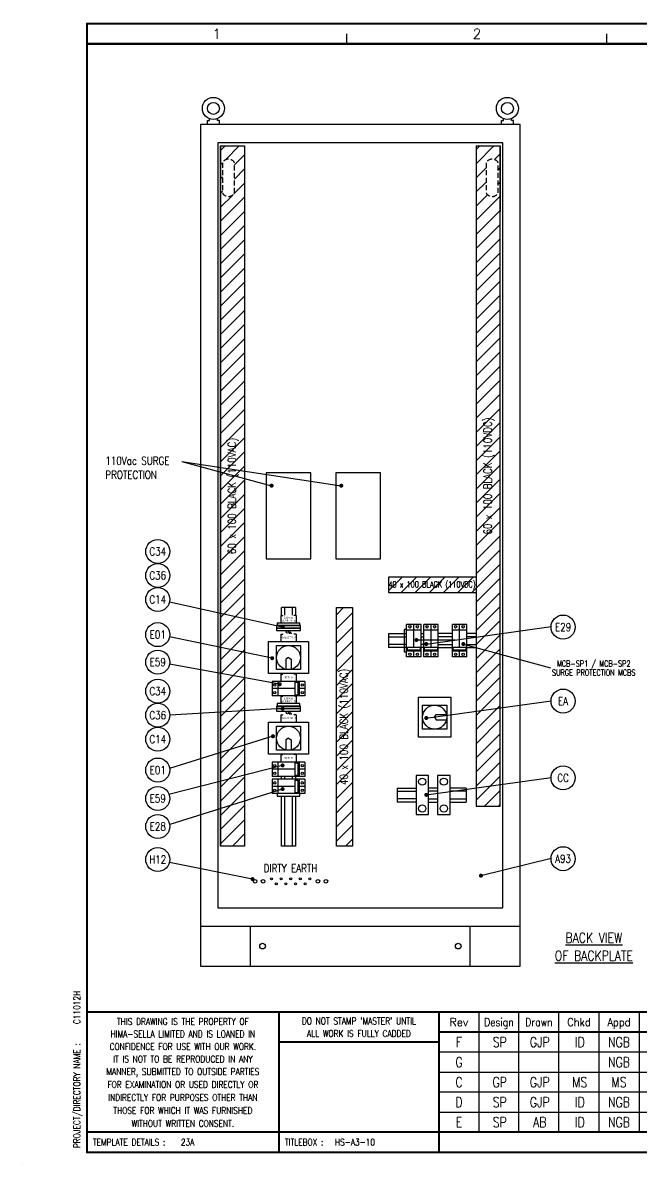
# Model space of a CAD drawing. Extents: x 0 to 4139, y 0 to 2852.
# Drawn here: x 0 to 1545, y 0 to 2852 of the extents above; entities that cross this region are included whole.
import ezdxf
from ezdxf.enums import TextEntityAlignment as Align

# ---------------------------------------------------------------- set-up
doc = ezdxf.new("R2010")
doc.units = 0
doc.header["$LTSCALE"] = 10
doc.header["$MEASUREMENT"] = 0
doc.linetypes.add('CONTINU', pattern=[0])
doc.linetypes.add('HIDDEN2', pattern=[0.1875, 0.125, -0.0625])
doc.layers.get('0').update_dxf_attribs({"linetype": 'CONTINUOUS'})
for name, color, linetype in [('01-DRAW', 7, 'CONTINUOUS'), ('03-DIM', 3, 'CONTINUOUS'), ('COL', 2, 'CONTINU'), ('OUTLINE', 7, 'CONTINUOUS'), ('ROW', 2, 'CONTINU'), ('SNA', 2, 'CONTINUOUS'), ('SNA2', 2, 'CONTINUOUS'), ('TEXT', 2, 'CONTINUOUS'), ('UPS', 2, 'CONTINUOUS')]:
    doc.layers.add(name, color=color, linetype=linetype)
doc.styles.add('ISO', font='ISO', dxfattribs={"height": 25})
doc.styles.add('ROMAND', font='ROMAND')
doc.styles.add('ROMANS', font='romans.shx', dxfattribs={"width": 0.8})
doc.styles.add('SYMBOL', font='romans.shx', dxfattribs={"width": 0.8})
pattern_1 = [(45, (-165.217, 0), (-17.67767, 17.67767), [])]

# ---------------------------------------------------------------- blocks, each defined once
blk = doc.blocks.new('EDREV')
at = {"color": 2, "style": 'ROMANS', "width": 0.8}
for tag, p in [('DES', (129.2, 29.25)), ('DRN', (139.2, 29.25)), ('CHKD', (149.2, 29.25)), ('DES', (129.2, 24.25)), ('DRN', (139.2, 24.25)), ('CHKD', (149.2, 24.25)), ('DES', (129.2, 19.25)), ('DRN', (139.2, 19.25)), ('CHKD', (149.2, 19.25)), ('DES', (129.2, 14.25)), ('DRN', (139.2, 14.25)), ('CHKD', (149.2, 14.25)), ('DES', (129.2, 9.25)), ('DRN', (139.2, 9.25)), ('CHKD', (149.2, 9.25))]:
    blk.add_attdef(tag, text='', height=2.5, dxfattribs=at).set_placement(p, align=Align.CENTER)
blk = doc.blocks.new('MCB-2P')
for p, q in [((40.5, 0), (-40.5, 0)), ((-40.5, 0), (-40.5, -36)), ((-26.5, 0), (-26.5, -36)), ((26.5, 0), (26.5, -36)), ((40.5, 0), (40.5, -36)), ((16.5, -18), (-40.5, -18)), ((16.5, -34), (16.5, -2)), ((16.5, -2), (23.5, -2)), ((23.5, -2), (23.5, -34)), ((40.5, -18), (23.5, -18)), ((40.5, -36), (-40.5, -36)), ((23.5, -34), (16.5, -34))]:
    blk.add_line(p, q)
for centre in [(-34.5, -9), (-34.5, -28), (34.5, -9), (34.5, -28)]:
    blk.add_circle(centre, 3)
blk = doc.blocks.new('EK4')
blk.add_lwpolyline([(28, -6.5), (28, 0), (-28, 0), (-28, -6.5)], close=True)
blk = doc.blocks.new('ISOL-20A')
for p, q in [((0, -50), (4.0272, -43.5321)), ((0, -50), (4.0272, -56.4679)), ((4.0272, -43.5321), (28.9225, -43.5321)), ((4.0272, -56.4679), (28.9225, -56.4679))]:
    blk.add_line(p, q)
for points in [[(-40, -100), (-40, 0), (40, 0), (40, -100)], [(30, -80), (-30, -80), (-30, -20), (30, -20)]]:
    blk.add_lwpolyline(points, close=True)
blk.add_circle((0, -50), 30)
blk = doc.blocks.new('SCHT5')
for p, q in [((1, 14.25, 46), (0, 14.25, 46)), ((1, 19.25, 46), (19.5, 19.25, 46)), ((1, 19.25, 46), (1, 14.25, 46)), ((1, -14.25, 46), (0, -14.25, 46)), ((1, -19.25, 46), (1, -14.25, 46)), ((1, -19.25, 46), (19.5, -19.25, 46))]:
    blk.add_line(p, q)
at = {"layer": 'SNA', "style": 'SYMBOL', "width": 0.8}
blk.add_attdef('SNA', text='', height=5, rotation=90, dxfattribs=at).set_placement((5.5, -0.25, 46), align=Align.MIDDLE)
at = {"layer": 'SNA2', "style": 'SYMBOL', "width": 0.8}
blk.add_attdef('SNA2', text='', height=5, rotation=90, dxfattribs=at).set_placement((13.5, -0.25, 46), align=Align.MIDDLE)
blk = doc.blocks.new('EW35')
for p, q in [((6.5, 6.5, 38), (8.5, 6.5, 38)), ((6.5, 2.5, 38), (8.5, 2.5, 38))]:
    blk.add_line(p, q)
blk.add_arc((6.5, 4.5, 38), 2, 90, 270)
blk.add_ellipse((4.25, -2.5, 38), major_axis=(0, -3.5), ratio=0.8571)
at = {"layer": 'SNA', "style": 'SYMBOL', "width": 0.8}
blk.add_attdef('SNA', text='', height=5, rotation=90, dxfattribs=at).set_placement((4.5, 33.5, 38), align=Align.MIDDLE)
at = {"layer": 'SNA2', "style": 'SYMBOL', "width": 0.8}
blk.add_attdef('SNA2', text='', height=5, rotation=90, dxfattribs=at).set_placement((4.5, 56.5, 38), align=Align.MIDDLE)
blk = doc.blocks.new('WDU4')
blk.add_lwpolyline([(30, -6), (30, 0), (-30, 0), (-30, -6)], close=True)
blk = doc.blocks.new('EARTHBAR')
for centre, radius in [((-88.5, -12.5, 6), 4.5), ((-68.5, -12.5, 6), 4.5), ((-47.5, -6, 6), 2.5), ((-35.5, -19, 6), 2.5), ((-23.5, -6, 6), 2.5), ((-11.5, -19, 6), 2.5), ((0.5, -6, 6), 2.5), ((12.5, -19, 6), 2.5), ((24.5, -6, 6), 2.5), ((36.5, -19, 6), 2.5), ((48.5, -6, 6), 2.5), ((68.5, -12.5, 6), 4.5), ((88.5, -12.5, 6), 4.5)]:
    blk.add_circle(centre, radius)
at = {"layer": 'SNA', "style": 'SYMBOL', "width": 0.8}
blk.add_attdef('SNA', text='', height=20, dxfattribs=at).set_placement((133, -12, 6), align=Align.MIDDLE)
at = {"layer": 'SNA2', "style": 'SYMBOL', "width": 0.8}
blk.add_attdef('SNA2', text='', height=20, dxfattribs=at).set_placement((0, 20, 6), align=Align.MIDDLE)
blk = doc.blocks.new('HS-A3-10')
at = {"color": 1}
for p, q in [((810, 2800), (810, 2825)), ((1460, 2800), (1460, 2825)), ((1140, 380), (1140, 80)), ((1240, 80), (1240, 380)), ((1340, 80), (1340, 380)), ((1440, 380), (1440, 80)), ((1540, 380), (1540, 80)), ((3015, 280), (1040, 280)), ((1040, 230), (3015, 230)), ((3015, 180), (1040, 180)), ((1040, 130), (2705, 130)), ((0, 0), (0, 0.25))]:
    blk.add_line(p, q, dxfattribs=at)
at = {"color": 1, "const_width": 5}
blk.add_lwpolyline([(160, 30), (4090, 30), (4090, 2850), (160, 2850)], close=True, dxfattribs=at)
for points in [[(160, 2800), (4040, 2800)], [(4090, 380), (160, 380)], [(640, 30), (640, 380)], [(1040, 30), (1040, 380)], [(2705, 330), (1040, 330)], [(1040, 305), (640, 305)], [(2705, 80), (160, 80)]]:
    blk.add_lwpolyline(points, dxfattribs=at)
at = {"color": 2, "style": 'ROMAND'}
for s, p in [('1', (485, 2825)), ('2', (1135, 2825))]:
    blk.add_text(s, height=25, dxfattribs=at).set_placement(p, align=Align.MIDDLE)
at = {"color": 3, "lineweight": 13, "style": 'ROMANS', "width": 0.8}
for s, p in [('THIS DRAWING IS THE PROPERTY OF', (400, 356.443)), ("DO NOT STAMP 'MASTER' UNTIL", (840, 357.693)), ('HIMA-SELLA LIMITED AND IS LOANED IN', (400, 325.193)), ('ALL WORK IS FULLY CADDED', (840, 326.443)), ('CONFIDENCE FOR USE WITH OUR WORK.', (400, 293.879)), ('IT IS NOT TO BE REPRODUCED IN ANY', (400, 262.629)), ('MANNER, SUBMITTED TO OUTSIDE PARTIES', (400, 231.379)), ('FOR EXAMINATION OR USED DIRECTLY OR', (400, 199.054)), ('INDIRECTLY FOR PURPOSES OTHER THAN', (400, 166.554)), ('THOSE FOR WHICH IT WAS FURNISHED', (400, 134.054)), ('WITHOUT WRITTEN CONSENT.', (400, 101.554))]:
    blk.add_text(s, height=17, dxfattribs=at).set_placement(p, align=Align.MIDDLE_CENTER)
at = {"color": 4, "style": 'ROMAND'}
blk.add_text('Rev', height=20, dxfattribs=at).set_placement((1090, 345), align=Align.CENTER)
for s, width, p in [('Design', 0.85, (1190, 345)), ('Drawn', 0.85, (1290, 345)), ('Chkd', 0.9, (1390, 345)), ('Appd', 0.9, (1490, 345))]:
    blk.add_text(s, height=20, dxfattribs=dict(at, width=width)).set_placement(p, align=Align.CENTER)
at = {"color": 3, "style": 'ROMANS', "width": 0.8}
blk.add_text('PROJECT/DIRECTORY NAME :', height=17, rotation=90, dxfattribs=at).set_placement((135, 40), align=Align.MIDDLE_LEFT)
for s, p in [('TEMPLATE DETAILS :', (175, 55)), ('TITLEBOX :', (655, 55)), ('HS-A3-10', (780, 55))]:
    blk.add_text(s, height=17, dxfattribs=at).set_placement(p, align=Align.MIDDLE_LEFT)
at = {"layer": 'COL', "style": 'ROMAND', "flags": 9}
for tag, p in [('COL1', (485, 2825)), ('COL2', (1135, 2825)), ('COL3', (1785, 2825)), ('COL4', (2435, 2825)), ('COL5', (3085, 2825)), ('COL6', (3735, 2825))]:
    blk.add_attdef(tag, p, '', height=25, dxfattribs=at)
at = {"layer": 'ROW', "style": 'ROMAND', "flags": 9}
for tag, p in [('ROW1', (4065, 2495)), ('ROW2', (4065, 1885)), ('ROW3', (4065, 1275)), ('ROW4', (4065, 665))]:
    blk.add_attdef(tag, p, '', height=25, dxfattribs=at)
at = {"layer": 'UPS', "color": 3, "style": 'ROMANS', "width": 0.8, "flags": 8}
blk.add_attdef('PROJS->NOMPRO', text='', height=17, rotation=90, dxfattribs=at).set_placement((135, 350), align=Align.MIDDLE_LEFT)
at = {"layer": 'UPS', "style": 'ROMANS', "width": 3.1263, "flags": 8}
blk.add_attdef('PLANOS->MCAN1', text='', height=25, rotation=0.061173, dxfattribs=at).set_placement((1550, 316.443), (2540, 317.5), align=Align.FIT)
at = {"layer": 'UPS', "style": 'ROMANS', "width": 0.8, "flags": 8}
for tag, height, p in [('PLANOS->VERIF', 25, (2935, 342.5)), ('PLANOS->CANVI1', 25, (1090, 292.5)), ('PLANOS->NCAN1', 25, (1490, 292.5)), ('PLANOS->DCAN1', 25, (2625, 292.5)), ('PLANOS->ORIG', 25, (2935, 292.5)), ('PLANOS->CANVI2', 25, (1090, 242.5)), ('PLANOS->NCAN2', 25, (1490, 242.5)), ('PLANOS->DCAN2', 25, (2625, 242.5)), ('PLANOS->HECHF', 25, (2935, 242.5)), ('PLANOS->CANVI3', 25, (1090, 192.5)), ('PLANOS->NCAN3', 25, (1490, 192.5)), ('PLANOS->DCAN3', 25, (2625, 192.5)), ('PLANOS->HECHD', 25, (2935, 192.5)), ('PLANOS->CANVI4', 25, (1090, 142.5)), ('PLANOS->NCAN4', 25, (1490, 142.5)), ('PLANOS->DCAN4', 25, (2625, 142.5)), ('PLANOS->DATACREA', 25, (2935, 142.5)), ('PLANOS->CANVI5', 25, (1090, 92.5)), ('PLANOS->NCAN5', 25, (1490, 92.5)), ('PLANOS->DCAN5', 25, (2625, 92.5)), ('PLANOS->NR1', 25, (2935, 92.5)), ('PROJS->DESCPRO3', 50, (3455, 55)), ('PLANOS->PLANO', 50, (3785, 55)), ('PLANOS->USER', 50, (4027.5, 55)), ('PLANOS->NR2', 25, (2935, 42.5))]:
    blk.add_attdef(tag, text='', height=height, dxfattribs=at).set_placement(p, align=Align.CENTER)
at = {"layer": 'UPS', "style": 'ROMANS', "flags": 8}
for tag, width, p, p2 in [('PLANOS->MCAN2', 3.0574, (1550, 267.5), (2540, 267.5)), ('PLANOS->MCAN3', 3.0574, (1550, 217.5), (2540, 217.5)), ('PLANOS->MCAN4', 3.0462, (1550, 167.5), (2540, 167.5)), ('PLANOS->MCAN5', 3.0574, (1550, 117.5), (2540, 117.5))]:
    blk.add_attdef(tag, text='', height=25, dxfattribs=dict(at, width=width)).set_placement(p, p2, align=Align.FIT)
at = {"layer": 'UPS', "style": 'ROMANS', "width": 0.8, "flags": 8}
blk.add_attdef('PLANOS->DENOM', (3135, 242.5), '', height=25, dxfattribs=at)
at = {"layer": 'UPS', "color": 4, "style": 'ROMANS', "width": 0.8, "flags": 8}
for tag, p in [('PROJS->DESCPRO1', (3030, 192.5)), ('PROJS->DESCPRO2', (3030, 142.5))]:
    blk.add_attdef(tag, p, '', height=25, dxfattribs=at)
at = {"layer": 'UPS', "color": 3, "style": 'ROMANS', "width": 0.8, "flags": 8}
blk.add_attdef('PLANOS->PROTOTIPO', text='', height=17, dxfattribs=at).set_placement((395, 55), align=Align.MIDDLE_LEFT)
at = {"layer": 'UPS', "style": 'ROMANS', "width": 0.8, "flags": 8}
blk.add_attdef('PLANOS->OBS4', text='', height=25, dxfattribs=at).set_placement((1070, 55), align=Align.MIDDLE_LEFT)

msp = doc.modelspace()

# ---------------------------------------------------------------- hatches: boundary and pattern name
at = {"layer": '01-DRAW'}
h = msp.add_hatch(dxfattribs=at)
h.set_pattern_fill('ANSI31', color=3, scale=200, style=0)
h.set_pattern_definition(pattern_1)
h.paths.add_polyline_path([(554.2, 2544.8), (494.2, 2544.8), (494.2, 1376.7), (554.2, 1363.5)])
h.paths.add_polyline_path([(499, 2427.5), (499, 2502.8, -0.6), (529, 2502.8), (529, 2427.5, -0.6)], flags=16)
h.paths.add_polyline_path([(554.2, 1363.5), (494.2, 1376.7), (494.2, 1291.3), (554.2, 1278.8)])
h.paths.add_polyline_path([(554.2, 1278.8), (494.2, 1291.3), (494.2, 1226.5), (554.2, 1215.5)])
h.paths.add_polyline_path([(554.2, 1215.5), (494.2, 1226.5), (494.2, 1129.3), (554.2, 1132.8)])
h.paths.add_polyline_path([(554.2, 1132.8), (494.2, 1129.3), (494.2, 1028.6), (554.2, 1047.4)])
h.paths.add_polyline_path([(554.2, 1047.4), (494.2, 1028.6), (494.2, 957), (554.2, 972.3)])
h.paths.add_polyline_path([(554.2, 972.3), (494.2, 957), (494.2, 888.7), (554.2, 907.6)])
h.paths.add_polyline_path([(554.2, 907.6), (494.2, 888.7), (494.2, 795), (554.2, 795)])
h.paths.add_polyline_path([(547.1, 1496.2), (547.1, 1843.6), (501.4, 1843.6), (501.4, 1496.2)], flags=24)
h = msp.add_hatch(dxfattribs=at)
h.set_pattern_fill('ANSI31', color=3, scale=200, style=0)
h.set_pattern_definition(pattern_1)
h.paths.add_polyline_path([(1193.2, 2544.8), (1133.2, 2544.8), (1133.2, 1317.4), (1193.2, 1325.7)])
h.paths.add_polyline_path([(1158, 2427.5), (1158, 2502.8, -0.6), (1188, 2502.8), (1188, 2427.5, -0.6)], flags=16)
h.paths.add_polyline_path([(1193.2, 1325.7), (1133.2, 1317.4), (1133.2, 1132.4), (1193.2, 1140.7)])
h.paths.add_polyline_path([(1193.2, 1140.7), (1133.2, 1132.4), (1133.2, 940.4), (1193.2, 948.7)])
h.paths.add_polyline_path([(1193.2, 948.7), (1133.2, 940.4), (1133.2, 895), (1193.2, 895)])
h.paths.add_polyline_path([(1186.1, 1545), (1186.1, 1894.7), (1140.4, 1894.7), (1140.4, 1545)], flags=24)
h = msp.add_hatch(dxfattribs=at)
h.set_pattern_fill('ANSI31', color=3, scale=200, style=0)
h.set_pattern_definition(pattern_1)
h.paths.add_polyline_path([(914.7, 1468), (914.7, 1428), (1133.2, 1428), (1133.2, 1468)])
h.paths.add_polyline_path([(914.1, 1433), (1131.3, 1433), (1131.3, 1463), (914.1, 1463)], flags=9)
h = msp.add_hatch(dxfattribs=at)
h.set_pattern_fill('ANSI31', color=3, scale=200, style=0)
h.set_pattern_definition(pattern_1)
h.paths.add_polyline_path([(823.7, 1391), (783.7, 1391), (783.7, 795), (823.7, 795)])
h.paths.add_polyline_path([(825.6, 919.8), (781.8, 919.8), (781.8, 1266.1), (825.6, 1266.1)], flags=9)

# ---------------------------------------------------------------- linework, layer by layer
for p, q in [((494.2, 2544.8), (554.2, 2544.8)), ((494.2, 2544.8), (494.2, 795)), ((494.2, 795), (494.2, 2544.8)), ((494.2, 2544.8), (494.2, 795)), ((554.2, 2544.8), (554.2, 795)), ((1133.2, 2544.8), (1133.2, 895)), ((1133.2, 2544.8), (1193.2, 2544.8)), ((1193.2, 2544.8), (1193.2, 2380.9)), ((1193.2, 895), (1193.2, 2544.8)), ((913.8, 1326), (959.3, 1326)), ((913.8, 1326), (913.8, 1291)), ((1073.5, 1326), (1038.3, 1326)), ((1133.2, 1326), (1109.5, 1326)), ((959.3, 1291), (913.8, 1291)), ((1038.3, 1291), (1073.5, 1291)), ((1101, 1300), (1319.1, 1240.4)), ((1109.5, 1291), (1133.2, 1291)), ((935.8, 940), (935.8, 905)), ((935.8, 940), (982.8, 940)), ((1036.8, 940), (1013.8, 940)), ((1107.8, 940), (1067.8, 940)), ((1107.8, 940), (1107.8, 905)), ((982.8, 905), (935.8, 905)), ((1013.8, 905), (1036.8, 905)), ((1067.8, 905), (1107.8, 905)), ((1133.2, 895), (1193.2, 895)), ((554.2, 795), (494.2, 795))]:
    msp.add_line(p, q)
at = {"color": 7, "lineweight": 0}
for p, q in [((1193.2, 1148.8), (1193.2, 2544.8)), ((783.7, 1391), (783.7, 795))]:
    msp.add_line(p, q, dxfattribs=at)
for points in [[(608, 1512.7), (720, 1512.7), (720, 1727.7), (608, 1727.7)], [(782.2, 1512.7), (894.2, 1512.7), (894.2, 1727.7), (782.2, 1727.7)], [(1133.2, 1428), (914.7, 1428), (914.7, 1468), (1133.2, 1468)], [(823.7, 1391), (823.7, 795), (783.7, 795), (783.7, 1391)]]:
    msp.add_lwpolyline(points, close=True)
at = {"layer": '01-DRAW'}
for p, q in [((646.5, 1372), (646.5, 1391)), ((681.5, 1391), (646.5, 1391)), ((654.5, 1372), (654.5, 1391)), ((673.5, 1391), (673.5, 1372)), ((681.5, 1391), (681.5, 1372)), ((995.3, 1326), (1002.3, 1326)), ((1002.3, 1291), (995.3, 1291)), ((646.5, 962), (646.5, 969)), ((654.5, 962), (654.5, 969)), ((673.5, 969), (673.5, 962)), ((681.5, 969), (681.5, 962)), ((646.5, 795), (646.5, 919.5)), ((654.5, 795), (654.5, 919.5)), ((673.5, 919.5), (673.5, 795)), ((681.5, 919.5), (681.5, 795)), ((681.5, 795), (646.5, 795))]:
    msp.add_line(p, q, dxfattribs=at)
at = {"layer": '01-DRAW', "color": 3}
for p, q in [((913.8, 1318), (959.3, 1318)), ((995.3, 1318), (1002.3, 1318)), ((1073.5, 1318), (1038.3, 1318)), ((1133.2, 1318), (1109.5, 1318)), ((959.3, 1299), (913.8, 1299)), ((1080.2, 1310), (983.8, 1310)), ((1002.3, 1299), (995.3, 1299)), ((1038.3, 1299), (1073.5, 1299)), ((1109.5, 1299), (1133.2, 1299)), ((935.8, 932), (982.8, 932)), ((982.8, 913), (935.8, 913)), ((1036.8, 932), (1013.8, 932)), ((1013.8, 913), (1036.8, 913)), ((1107.8, 932), (1067.8, 932)), ((1067.8, 913), (1107.8, 913))]:
    msp.add_line(p, q, dxfattribs=at)
at = {"layer": '01-DRAW'}
for points in [[(982.8, 874), (1013.8, 874), (1013.8, 971), (982.8, 971)], [(1036.8, 874), (1067.8, 874), (1067.8, 971), (1036.8, 971)]]:
    msp.add_lwpolyline(points, close=True, dxfattribs=at)
for centre in [(998.3, 956), (1052.3, 956), (998.3, 889), (1052.3, 889)]:
    msp.add_circle(centre, 9, dxfattribs=at)
at = {"layer": '03-DIM', "linetype": 'HIDDEN2', "ltscale": 10}
for p, q in [((499, 2502.8), (499, 2427.5)), ((529, 2427.5), (529, 2502.8)), ((1158, 2502.8), (1158, 2427.5)), ((1188, 2427.5), (1188, 2502.8))]:
    msp.add_line(p, q, dxfattribs=at)
for centre, start, end in [((514, 2494.8), 28.0725, 151.9275), ((1173, 2494.8), 28.0725, 151.9275), ((514, 2435.5), 208.0725, 331.9275), ((1173, 2435.5), 208.0725, 331.9275)]:
    msp.add_arc(centre, 17, start, end, dxfattribs=at)
at = {"layer": 'OUTLINE'}
for p, q in [((1243.2, 2598.5), (444.2, 2598.5)), ((444.2, 2598.5), (444.2, 495)), ((461.2, 2608.5), (466.2, 2608.5)), ((461.2, 2598.5), (461.2, 2608.5)), ((466.2, 2608.5), (466.2, 2613)), ((486.2, 2608.5), (486.2, 2613)), ((491.2, 2608.5), (486.2, 2608.5)), ((491.2, 2598.5), (491.2, 2608.5)), ((1196.2, 2608.5), (1201.2, 2608.5)), ((1196.2, 2598.5), (1196.2, 2608.5)), ((1201.2, 2608.5), (1201.2, 2613)), ((1221.2, 2608.5), (1221.2, 2613)), ((1226.2, 2608.5), (1221.2, 2608.5)), ((1226.2, 2598.5), (1226.2, 2608.5)), ((1243.2, 495), (1243.2, 2598.5)), ((1199.7, 2552.8), (487.7, 2552.8)), ((487.7, 2552.8), (487.7, 640.8)), ((1199.7, 640.8), (1199.7, 2552.8)), ((487.7, 640.8), (1199.7, 640.8)), ((444.2, 595), (1243.2, 595)), ((569.2, 495), (569.2, 595)), ((1118.2, 495), (1118.2, 595)), ((444.2, 495), (1243.2, 495))]:
    msp.add_line(p, q, dxfattribs=at)
for centre, radius in [((476.2, 2638.6), 27.5), ((476.2, 2638.6), 15), ((1211.2, 2638.6), 27.5), ((1211.2, 2638.6), 15), ((599.2, 545), 7), ((1088.2, 545), 7)]:
    msp.add_circle(centre, radius, dxfattribs=at)
at = {"layer": 'TEXT', "color": 3}
for p, q in [((397.1, 1755.8), (795.9, 1695.7)), ((397.1, 1755.8), (621.7, 1695.7)), ((649.2, 1342.5), (366.5, 1405)), ((1008.3, 1300), (1320.2, 1343.4)), ((623.2, 1264.5), (366.7, 1317.8)), ((642.2, 1199.5), (366.8, 1249.8)), ((1008.3, 1115), (1320.2, 1158.4)), ((649.2, 1138.5), (367.2, 1121.8)), ((625.2, 1069.5), (366.9, 989)), ((649.2, 996.5), (364.8, 924)), ((1008.3, 923), (1320.2, 966.4)), ((649.2, 937.5), (367.2, 848.8)), ((574.2, 712.5), (366.3, 753.9)), ((1145, 721.1), (1320.2, 764.5))]:
    msp.add_line(p, q, dxfattribs=at)
at = {"layer": 'TEXT', "color": 3, "const_width": 5}
for points in [[(624.2, 1695.7, -1), (619.2, 1695.7, -1)], [(798.4, 1695.7, -1), (793.4, 1695.7, -1)], [(646.7, 1342.5, 1), (651.7, 1342.5, 1)], [(986.3, 1310, -1), (981.3, 1310, -1)], [(1010.8, 1300, -1), (1005.8, 1300, -1)], [(1103.5, 1300, -1), (1098.5, 1300, -1)], [(620.7, 1264.5, 1), (625.7, 1264.5, 1)], [(639.7, 1199.5, 1), (644.7, 1199.5, 1)], [(646.7, 1138.5, 1), (651.7, 1138.5, 1)], [(1010.8, 1115, -1), (1005.8, 1115, -1)], [(622.7, 1069.5, 1), (627.7, 1069.5, 1)], [(646.7, 996.5, 1), (651.7, 996.5, 1)], [(646.7, 937.5, 1), (651.7, 937.5, 1)], [(1010.8, 923, -1), (1005.8, 923, -1)], [(571.7, 712.5, 1), (576.7, 712.5, 1)], [(1147.5, 721.1, -1), (1142.5, 721.1, -1)]]:
    msp.add_lwpolyline(points, format="xyb", close=True, dxfattribs=at)
at = {"layer": 'TEXT', "color": 3}
for centre in [(337.2, 1531.4), (337.2, 1471.4), (337.2, 1411.4), (1350.2, 1342.4), (337.2, 1323.4), (337.2, 1254.7), (337.2, 1182.1), (1350.2, 1157.4), (337.2, 1122.1), (337.2, 1062.1), (337.2, 985), (1350.2, 965.4), (337.2, 914), (337.2, 844.1), (337.2, 761.4), (1350.2, 763.5)]:
    msp.add_circle(centre, 30, dxfattribs=at)

# ---------------------------------------------------------------- block references
ref = msp.add_blockref('HS-A3-10', (0, 0))
ref.add_attrib('PROJS->NOMPRO', 'C11012H', dxfattribs={"layer": 'UPS', "color": 3, "height": 17, "rotation": 90, "style": 'ROMANS', "width": 0.8, "flags": 8}).set_placement((135, 350), align=Align.MIDDLE_LEFT)
ref.add_attrib('PLANOS->PROTOTIPO', '23A', dxfattribs={"layer": 'UPS', "color": 3, "height": 17, "style": 'ROMANS', "width": 0.8, "flags": 8}).set_placement((395, 55), align=Align.MIDDLE_LEFT)
ref.add_attrib('PLANOS->NCAN5', 'NGB', dxfattribs={"layer": 'UPS', "height": 25, "style": 'ROMANS', "width": 0.8, "flags": 8}).set_placement((1490, 92.5), align=Align.CENTER)
ref.add_attrib('PLANOS->NCAN2', 'NGB', dxfattribs={"layer": 'UPS', "height": 25, "style": 'ROMANS', "width": 0.8, "flags": 8}).set_placement((1490, 242.5), align=Align.CENTER)
ref.add_attrib('PLANOS->NCAN3', 'MS', dxfattribs={"layer": 'UPS', "height": 25, "style": 'ROMANS', "width": 0.8, "flags": 8}).set_placement((1490, 192.5), align=Align.CENTER)
ref.add_attrib('PLANOS->NCAN4', 'NGB', dxfattribs={"layer": 'UPS', "height": 25, "style": 'ROMANS', "width": 0.8, "flags": 8}).set_placement((1490, 142.5), align=Align.CENTER)
ref.add_attrib('PLANOS->NCAN1', 'NGB', dxfattribs={"layer": 'UPS', "height": 25, "style": 'ROMANS', "width": 0.8, "flags": 8}).set_placement((1490, 292.5), align=Align.CENTER)
ref.add_attrib('PLANOS->CANVI5', 'E', dxfattribs={"layer": 'UPS', "height": 25, "style": 'ROMANS', "width": 0.8, "flags": 8}).set_placement((1090, 92.5), align=Align.CENTER)
ref.add_attrib('PLANOS->CANVI4', 'D', dxfattribs={"layer": 'UPS', "height": 25, "style": 'ROMANS', "width": 0.8, "flags": 8}).set_placement((1090, 142.5), align=Align.CENTER)
ref.add_attrib('PLANOS->CANVI2', 'G', dxfattribs={"layer": 'UPS', "height": 25, "style": 'ROMANS', "width": 0.8, "flags": 8}).set_placement((1090, 242.5), align=Align.CENTER)
ref.add_attrib('PLANOS->CANVI3', 'C', dxfattribs={"layer": 'UPS', "height": 25, "style": 'ROMANS', "width": 0.8, "flags": 8}).set_placement((1090, 192.5), align=Align.CENTER)
ref.add_attrib('PLANOS->CANVI1', 'F', dxfattribs={"layer": 'UPS', "height": 25, "style": 'ROMANS', "width": 0.8, "flags": 8}).set_placement((1090, 292.5), align=Align.CENTER)
ref = msp.add_blockref('EARTHBAR', (669, 719.4))
ref.add_attrib('SNA', 'H12', dxfattribs={"layer": 'SNA', "height": 20, "style": 'SYMBOL', "width": 0.8}).set_placement((337.2, 761.4), align=Align.MIDDLE)
ref.add_attrib('SNA2', 'DIRTY EARTH', dxfattribs={"layer": 'SNA2', "height": 20, "style": 'SYMBOL', "width": 0.8}).set_placement((669, 739.4, 6), align=Align.MIDDLE)
ref = msp.add_blockref('EDREV', (-100, 0), dxfattribs=dict(xscale=10, yscale=10, zscale=10))
ref.add_attrib('DES', 'SP', dxfattribs={"color": 2, "height": 25, "style": 'ROMANS', "width": 0.8}).set_placement((1192, 292.5), align=Align.CENTER)
ref.add_attrib('DRN', 'GJP', dxfattribs={"color": 2, "height": 25, "style": 'ROMANS', "width": 0.8}).set_placement((1292, 292.5), align=Align.CENTER)
ref.add_attrib('CHKD', 'ID', dxfattribs={"color": 2, "height": 25, "style": 'ROMANS', "width": 0.8}).set_placement((1392, 292.5), align=Align.CENTER)
ref.add_attrib('DES', 'GP', dxfattribs={"color": 2, "height": 25, "style": 'ROMANS', "width": 0.8}).set_placement((1192, 192.5), align=Align.CENTER)
ref.add_attrib('DRN', 'GJP', dxfattribs={"color": 2, "height": 25, "style": 'ROMANS', "width": 0.8}).set_placement((1292, 192.5), align=Align.CENTER)
ref.add_attrib('CHKD', 'MS', dxfattribs={"color": 2, "height": 25, "style": 'ROMANS', "width": 0.8}).set_placement((1392, 192.5), align=Align.CENTER)
ref.add_attrib('DES', 'SP', dxfattribs={"color": 2, "height": 25, "style": 'ROMANS', "width": 0.8}).set_placement((1192, 142.5), align=Align.CENTER)
ref.add_attrib('DRN', 'GJP', dxfattribs={"color": 2, "height": 25, "style": 'ROMANS', "width": 0.8}).set_placement((1292, 142.5), align=Align.CENTER)
ref.add_attrib('CHKD', 'ID', dxfattribs={"color": 2, "height": 25, "style": 'ROMANS', "width": 0.8}).set_placement((1392, 142.5), align=Align.CENTER)
ref.add_attrib('DES', 'SP', dxfattribs={"color": 2, "height": 25, "style": 'ROMANS', "width": 0.8}).set_placement((1192, 92.5), align=Align.CENTER)
ref.add_attrib('DRN', 'AB', dxfattribs={"color": 2, "height": 25, "style": 'ROMANS', "width": 0.8}).set_placement((1292, 92.5), align=Align.CENTER)
ref.add_attrib('CHKD', 'ID', dxfattribs={"color": 2, "height": 25, "style": 'ROMANS', "width": 0.8}).set_placement((1392, 92.5), align=Align.CENTER)
at = {"layer": '01-DRAW', "rotation": 270}
for name, p in [('SCHT5', (664, 1372)), ('MCB-2P', (995.3, 1308.5)), ('MCB-2P', (1038.3, 1308.5)), ('MCB-2P', (1109.5, 1308.5)), ('SCHT5', (664, 1325.5)), ('EW35', (664, 1334)), ('EK4', (959.3, 1308.5)), ('ISOL-20A', (714, 1266)), ('SCHT5', (664, 1226)), ('SCHT5', (664, 1170.5)), ('SCHT5', (664, 1124)), ('EW35', (664, 1132.5)), ('ISOL-20A', (714, 1064.5)), ('SCHT5', (664, 1024.5))]:
    msp.add_blockref(name, p, dxfattribs=at)
at = {"layer": '01-DRAW'}
for name, p in [('WDU4', (664, 1346)), ('EK4', (664, 1352.5)), ('WDU4', (664, 1340)), ('MCB-2P', (664, 1206.5)), ('WDU4', (664, 1144.5)), ('EK4', (664, 1151)), ('ISOL-20A', (1029.3, 1167.2)), ('WDU4', (664, 1138.5)), ('MCB-2P', (664, 1005)), ('MCB-2P', (664, 962)), ('EK4', (664, 926))]:
    msp.add_blockref(name, p, dxfattribs=at)

# ---------------------------------------------------------------- texts
at = {"layer": 'TEXT', "style": 'ROMANS', "width": 0.8}
for s, p in [('60 x 100 BLACK (110VDC)', (1163.2, 1719.9)), ('60 x 100 BLACK (110VAC)', (524.2, 1669.9)), ('40 x 100 BLACK (110VAC)', (803.7, 1093))]:
    msp.add_text(s, height=20, rotation=90, dxfattribs=at).set_placement(p, align=Align.MIDDLE)
for s, p in [('110Vac SURGE', (206.2, 1748)), ('PROTECTION', (206.2, 1713))]:
    msp.add_text(s, height=20, dxfattribs=at).set_placement(p)
at = {"layer": 'TEXT', "style": 'ROMANS'}
for s, height, width, p in [('C34', 20, 0.8, (337.2, 1531.4)), ('C36', 20, 0.8, (337.2, 1471.4)), ('40 x 100 BLACK (110VDC)', 15, 0.65, (1022.7, 1448)), ('C14', 20, 0.8, (337.2, 1411.4)), ('E29', 20, 0.8, (1350.2, 1342.4)), ('E01', 20, 0.8, (337.2, 1323.4)), ('E59', 20, 0.8, (337.2, 1254.7)), ('MCB-SP1 / MCB-SP2', 15, 0.65, (1426.8, 1250)), ('SURGE PROTECTION MCBS', 15, 0.65, (1426.8, 1228.5)), ('C34', 20, 0.8, (337.2, 1182.1)), ('EA', 20, 0.8, (1350.2, 1157.4)), ('C36', 20, 0.8, (337.2, 1122.1)), ('C14', 20, 0.8, (337.2, 1062.1)), ('E01', 20, 0.8, (337.2, 985)), ('CC', 20, 0.8, (1350.2, 965.4)), ('E59', 20, 0.8, (337.2, 914)), ('E28', 20, 0.8, (337.2, 844.1)), ('A93', 20, 0.8, (1350.2, 763.5)), ('%%UBACK VIEW', 25, 0.8, (1427.2, 566)), ('%%UOF BACKPLATE', 25, 0.8, (1427.2, 521))]:
    msp.add_text(s, height=height, dxfattribs=dict(at, width=width)).set_placement(p, align=Align.MIDDLE)
at = {"layer": 'TEXT', "style": 'ISO'}
for s, height, p in [('SUPPLY A', 5, (664, 1358)), ('230Vac', 5, (664, 1366)), ('ISOLATOR A', 4.5, (664, 1316)), ('MCB A', 5, (664, 1216.5)), ('SUPPLY B', 5, (664, 1156.5)), ('230Vac', 5, (664, 1164.5)), ('ISOLATOR B', 4.5, (664, 1114.5)), ('MCB B', 5, (664, 1015))]:
    msp.add_text(s, height=height, dxfattribs=at).set_placement(p, align=Align.MIDDLE)

doc.saveas('drawing.dxf')
